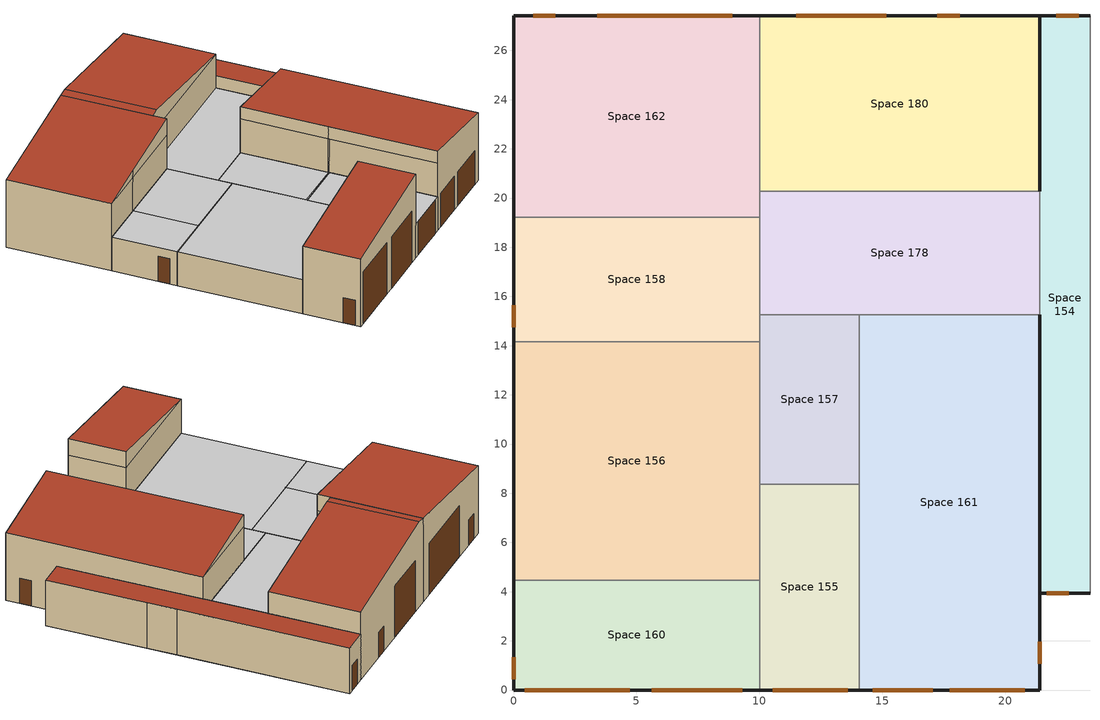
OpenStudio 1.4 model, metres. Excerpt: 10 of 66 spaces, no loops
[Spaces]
Space 154
 floor ground: 23.44,27.4 23.44,3.93 21.4,3.93 21.4,27.4 z0
 wall outside: 21.4,3.93 23.44,3.93 / 23.44,27.4 21.4,27.4 z0:3.81
 wall to Space 103: 23.44,14.07 23.44,27.4 z0:3.81
 wall to Space 179: 21.4,20.27 21.4,15.25 z2.82:3.81
 wall to Space 102: 23.44,11.76 23.44,14.07 z0:3.81
 wall to Space 101: 23.44,3.93 23.44,11.76 z0:3.81
 wall to Space 161: 21.4,15.25 21.4,3.93 z0:3.81
 wall to Space 178: 21.4,20.27 21.4,15.25 z0:2.82
 wall to Space 180: 21.4,27.4 21.4,20.27 z0:3.81
 door: 22.97,27.4 22.07,27.4 / 21.68,3.93 22.58,3.93 z0:2.1
 roof outside: 23.44,3.93 23.44,27.4 21.4,27.4 21.4,3.93 z3.81
Space 155
 floor ground: 14.05,8.37 14.05,0 10.02,0 10.02,8.37 z0
 wall outside: 10.02,0 14.05,0 z0:2.82
 wall to Space 156: 10.02,8.37 10.02,4.47 z0:2.82
 wall to Space 157: 14.05,8.37 10.02,8.37 z0:2.82
 wall to Space 161: 14.05,0 14.05,8.37 z0:2.82
 wall to Space 160: 10.02,4.47 10.02,0 z0:2.82
 door: 10.54,0 13.58,0 z0:2.8
 ceiling to Space 164: 14.05,0 14.05,8.37 10.02,8.37 10.02,0 z2.82
Space 156
 floor ground: 10.02,14.15 10.02,4.47 0,4.47 0,14.15 z0
 wall outside: 0,14.15 0,4.47 z0:2.82
 wall to Space 160: 0,4.47 10.02,4.47 z0:2.82
 wall to Space 158: 10.02,14.15 0,14.15 z0:2.82
 wall to Space 157: 10.02,8.37 10.02,14.15 z0:2.82
 ceiling to Space 165: 10.02,4.47 10.02,14.15 0,14.15 0,4.47 z2.82
Space 157
 floor ground: 14.05,15.25 14.05,8.37 10.02,8.37 10.02,15.25 z0
 wall to Space 161: 14.05,8.37 14.05,15.25 z0:2.82
 wall to Space 158: 10.02,15.25 10.02,14.15 z0:2.82
 wall to Space 178: 14.05,15.25 10.02,15.25 z0:2.82
 ceiling to Space 166: 14.05,8.47 14.05,15.25 10.02,15.25 10.02,8.47 z2.82
 ceiling to Space 164: 14.05,8.37 14.05,8.47 10.02,8.47 10.02,8.37 z2.82
Space 158
 floor ground: 10.02,19.23 10.02,14.15 0,14.15 0,19.23 z0
 wall outside: 0,19.23 0,14.15 z0:2.82
 wall to Space 162: 10.02,19.23 0,19.23 z0:2.82
 wall to Space 178: 10.02,15.25 10.02,19.23 z0:2.82
 door: 0,15.64 0,14.74 z0:2.1
 ceiling to Space 167: 3.84,14.15 3.84,19.23 0,19.23 0,14.15 z2.82
 ceiling to Space 177: 10.02,14.15 10.02,19.23 3.84,19.23 3.84,14.15 z2.82
Space 160
 floor ground: 10.02,4.47 10.02,0 0,0 0,4.47 z0
 wall outside: 0,4.47 0,0 z0:5.64; 10.02,0,7.01 0,0,5.64 0,0,0 10.02,0,0
 wall to Space 164: 10.02,0 10.02,4.47 z2.82:5.64; 10.02,0 10.02,4.47 z5.64:7.01
 wall to Space 165: 10.02,4.47 0,4.47 z2.82:5.64; 10.02,4.47,7.01 10.02,4.47,5.64 0,4.47,5.64
 door: 0.47,0 4.73,0 / 5.61,0 9.3,0 z0:4.31; 0,1.34 0,0.44 z0:2.1
 roof outside: 10.02,0,7.01 10.02,4.47,7.01 0,4.47,5.64 0,0,5.64
Space 161
 floor ground: 21.4,15.25 21.4,0 14.05,0 14.05,15.25 z0
 wall outside: 14.05,0,6.64 14.05,0,0 21.4,0,0 21.4,0,5.64; 21.4,0,5.64 21.4,0,0 21.4,3.93,0 21.4,3.93,3.81 21.4,15.25,3.81 21.4,15.25,5.64
 wall to Space 164: 14.05,8.47 14.05,8.37 14.05,0 z2.82:5.64; 14.05,8.47 14.05,0 z5.64:6.64
 wall to Space 179: 21.4,15.25 14.05,15.25 z2.82:5.64; 14.05,15.25,6.64 21.4,15.25,5.64 14.05,15.25,5.64
 wall to Space 166: 14.05,15.25 14.05,8.47 z2.82:5.64; 14.05,15.25 14.05,8.47 z5.64:6.64
 wall to Space 178: 21.4,15.25 14.05,15.25 z0:2.82
 door: 14.61,0 17.05,0 / 17.73,0 20.78,0 z0:2.8; 21.4,1.06 21.4,1.96 z0:2.1
 roof outside: 21.4,0,5.64 21.4,15.25,5.64 14.05,15.25,6.64 14.05,0,6.64
Space 162
 floor ground: 10.02,27.4 10.02,19.23 0,19.23 0,27.4 z0
 wall outside: 0,27.4 0,19.23 z0:5.64; 10.02,27.4,7.01 10.02,27.4,0 0,27.4,0 0,27.4,5.64
 wall to Space 180: 10.02,20.27 10.02,27.4 z0:5.64; 10.02,20.27 10.02,27.4 z5.64:7.01
 wall to Space 178: 10.02,19.23 10.02,20.27 z0:2.82
 wall to Space 167: 0,19.23 3.84,19.23 z2.82:5.64; 3.84,19.23,6.16 0,19.23,5.64 3.84,19.23,5.64
 wall to Space 177: 3.84,19.23 10.02,19.23 z2.82:5.64; 10.02,19.23,7.01 3.84,19.23,6.16 3.84,19.23,5.64 10.02,19.23,5.64
 wall to Space 179: 10.02,19.23 10.02,20.27 z2.82:5.64; 10.02,19.23 10.02,20.27 z5.64:7.01
 door: 8.9,27.4 3.41,27.4 z0:4.27; 1.71,27.4 0.81,27.4 z0:2.1
 roof outside: 10.02,19.23,7.01 10.02,27.4,7.01 0,27.4,5.64 0,19.23,5.64
Space 178
 floor ground: 21.4,20.27 21.4,15.25 10.02,15.25 10.02,20.27 z0
 wall to Space 180 (Air Wall): 21.4,20.27 10.02,20.27 z0:2.82
 ceiling to Space 179: 21.4,15.25 21.4,20.27 10.02,20.27 10.02,15.25 z2.82
Space 180
 floor ground: 21.4,27.4 21.4,20.27 10.02,20.27 10.02,27.4 z0
 wall outside: 21.4,20.27 21.4,27.4 z3.81:5.64; 10.7,27.4,7.1 21.4,27.4,5.64 21.4,27.4,0 10.02,27.4,0 10.02,27.4,7.01
 wall to Space 179: 10.02,20.27 21.4,20.27 z2.82:5.64; 10.7,20.27,7.1 10.02,20.27,7.01 10.02,20.27,5.64 21.4,20.27,5.64
 door: 15.15,27.4 11.49,27.4 z0:4.27; 18.14,27.4 17.24,27.4 z0:2.1
 roof outside: 21.4,20.27,5.64 21.4,27.4,5.64 10.7,27.4,7.1 10.7,20.27,7.1; 10.7,20.27,7.1 10.7,27.4,7.1 10.02,27.4,7.01 10.02,20.27,7.01
[Building]
Medium Office: North Axis {deg}=-0; Default Construction Set=Vintage 2 Office; Default Schedule Set=NRCan Cold Lake Default Schedule Set
[ClimateZones]
Climate Zone Institution Name 1=ASHRAE; Climate Zone Document Name 1=ANSI/ASHRAE Standard 169; Climate Zone Document Year 1=2006; Climate Zone Institution Name 2=CEC; Climate Zone Document Name 2=California Climate Zone Descriptions; Climate Zone Document Year 2=1995
[Site]
Site 1: Latitude {deg}=53.53; Longitude {deg}=-114.1; Time Zone {hr}=-7; Elevation {m}=723
[SizingPeriod:DesignDay] Barometric Pressure {Pa}=92936; Wind Direction {deg}=180; Sky Clearness=0; Rain Indicator=0; Snow Indicator=0; Day of Month=21; Daylight Saving Time Indicator=0; Dry-Bulb Temperature Range Modifier Type=DefaultMultipliers
Name | Maximum Dry-Bulb Temperature {C} | Daily Dry-Bulb Temperature Range {deltaC} | Humidity Indicating Conditions at Maximum Dry-Bulb {BasedOnField A3} | Wind Speed {m/s} | Month | Day Type | Humidity Indicating Type | Solar Model Indicator | ASHRAE Taub | ASHRAE Taud
Edmonton Stony Plain Ann Hum_n 99.6% Condns DP=>MCDB | -32.4 | 0 | -37.7 | 1.9 | 1 | WinterDesignDay | Dewpoint | ASHRAEClearSky
Edmonton Stony Plain Ann Clg .4% Condns DB=>MWB | 27.5 | 12 | 17.6 | 3.8 | 7 | SummerDesignDay | Wetbulb | ASHRAETau | 0.353 | 2.369
Edmonton Stony Plain Ann Clg .4% Condns WB=>MDB | 25.3 | 12 | 19 | 3.8 | 7 | SummerDesignDay | Wetbulb | ASHRAETau | 0.353 | 2.369
Edmonton Stony Plain Ann Htg 99.6% Condns DB | -32.5 | 0 | -32.5 | 1.9 | 1 | WinterDesignDay | Wetbulb | ASHRAEClearSky
[Construction]
Air Wall: OS:Material:AirWall 1
000 ExtSlabCarpet 4in ClimateZone 1-8 1: MAT-CC05 4 HW CONCRETE, CP02 CARPET PAD
V4-Office Wall R10: V4-Office Wall mtl R10
V4-Office Roof R16: V4-Office Roof mtl R16
000 Interior Floor 1: 000 F16 Acoustic tile, 000 F05 Ceiling air space resistance, 000 M11 100mm lightweight concrete
000 Interior Wall 1: 000 G01a 19mm gypsum board, 000 F04 Wall air space resistance, 000 G01a 19mm gypsum board
000 Interior Ceiling 1: 000 M11 100mm lightweight concrete, 000 F05 Ceiling air space resistance, 000 F16 Acoustic tile
Vintage 4 Window R1.6: V4 Windows R1.6
V4 Door R4: V4 Door mtl R4
[Material]
Name | Roughness | Thickness | Conductivity | Density | Specific Heat | Thermal Absorptance | Solar Absorptance | Visible Absorptance
000 F16 Acoustic tile | MediumSmooth | 0.0191 | 0.06 | 368 | 590
000 G01a 19mm gypsum board | MediumSmooth | 0.019 | 0.16 | 800 | 1090
000 M11 100mm lightweight concrete | MediumRough | 0.1016 | 0.53 | 1280 | 840
MAT-CC05 4 HW CONCRETE | Rough | 0.1016 | 1.311 | 2240 | 836.8 | 0.9 | 0.7 | 0.7
V4-Office Wall mtl R10 | MediumRough | 0.08 | 0.045 | 265 | 836.8 | 0.9 | 0.7 | 0.7
V4-Office Roof mtl R16 | MediumRough | 0.12857 | 0.045 | 265 | 836.8 | 0.9 | 0.7 | 0.7
V4 Door mtl R4 | MediumRough | 0.03169 | 0.045 | 265 | 836.8 | 0.9 | 0.7 | 0.7
[Material:AirGap]
Name | Thermal Resistance
000 F04 Wall air space resistance | 0.15
000 F05 Ceiling air space resistance | 0.18
[Material:AirWall]
OS:Material:AirWall 1
[Material:NoMass]
CP02 CARPET PAD: Roughness=VeryRough; Thermal Resistance=0.2165; Thermal Absorptance=0.9; Solar Absorptance=0.7; Visible Absorptance=0.8
[DefaultConstructionSet]
Vintage 2 Office: Default Exterior Surface Constructions=Default Surface Constructions 1; Default Interior Surface Constructions=Default Surface Constructions 2; Default Ground Contact Surface Constructions=Default Surface Constructions 3; Default Exterior SubSurface Constructions=Default Sub Surface Constructions 1; Default Interior SubSurface Constructions=Default Sub Surface Constructions 2
[DefaultSurfaceConstructions]
Name | Floor Construction | Wall Construction | Roof Ceiling Construction
Default Surface Constructions 1 | 000 ExtSlabCarpet 4in ClimateZone 1-8 1 | V4-Office Wall R10 | V4-Office Roof R16
Default Surface Constructions 2 | 000 Interior Floor 1 | 000 Interior Wall 1 | 000 Interior Ceiling 1
Default Surface Constructions 3 | 000 ExtSlabCarpet 4in ClimateZone 1-8 1 | 000 ExtSlabCarpet 4in ClimateZone 1-8 1 | 000 ExtSlabCarpet 4in ClimateZone 1-8 1
[DefaultSubSurfaceConstructions]
Name | Fixed Window Construction | Operable Window Construction | Door Construction | Glass Door Construction
Default Sub Surface Constructions 1 | Vintage 4 Window R1.6 | Vintage 4 Window R1.6 | V4 Door R4 | Vintage 4 Window R1.6
Default Sub Surface Constructions 2
[WindowMaterial:SimpleGlazingSystem]
V4 Windows R1.6: U-Factor {W/m2-K}=3.55; Solar Heat Gain Coefficient=0.6; Visible Transmittance=0.7
[DefaultScheduleSet]
NRCan Cold Lake Default Schedule Set: Hours of Operation Schedule=NRCan - Cold Lake - Default Fans; Number of People Schedule=NRCan - Cold Lake - Default People; People Activity Level Schedule=NRCan - Cold Lake - Default Activity; Lighting Schedule=NRCan - Cold Lake - Default Lights; Electric Equipment Schedule=NRCan - Cold Lake - Default Equip; Hot Water Equipment Schedule=NRCan - Cold Lake - Default Hot Water
[ThermostatSetpoint:DualSetpoint] Heating Setpoint Temperature Schedule=Heating 21C
Name | Cooling Setpoint Temperature Schedule
Thermostat Setpoint Dual Setpoint 6; Thermostat Setpoint Dual Setpoint 7; Thermostat Setpoint Dual Setpoint 8; Thermostat Setpoint Dual Setpoint 17; Thermostat Setpoint Dual Setpoint 18; Thermostat Setpoint Dual Setpoint 19; Thermostat Setpoint Dual Setpoint 22; Thermostat Setpoint Dual Setpoint 29 | Cooling 35C
Thermostat Setpoint Dual Setpoint 51 | Cooling 24C
[DesignSpecification:OutdoorAir] Outdoor Air Flow per Floor Area {m3/s-m2}=0
Name | Outdoor Air Flow per Person {m3/s-person} | Outdoor Air Flow Rate {m3/s}
MNECB-Machinery-C-oa | 0.0385
MNECB-Active Storage Bulky-E-oa | 0.0128 | 0
MNECB-Electrical/Electronic-C-oa | 0.0192
MNECB-Material Handling-E-oa | 0.00412
MNECB-Corridors-*-oa | 0.0128
MNECB-Office Category 1-A-oa | 0.00515
[BuildingStory]
Building Story 1: Nominal Z Coordinate {m}=0; Nominal Floor to Floor Height {m}=3.81; Default Schedule Set=NRCan Cold Lake Default Schedule Set
[Space] Building Story=Building Story 1
Name | Space Type | Thermal Zone
Space 154 | Service and Common-Corridors | Corridor 1
Space 155 | Storage/Warehouse-Active Storage Bulky | CE Tool Control Storage 2
Space 156; Space 158 | Storage/Warehouse-Active Storage Bulky | CE Tool Control Storage 1
Space 157 | Office Category 1 | Offices 1
Space 160 | Storage/Warehouse-Material Handling | Shipping and Receiving 1
Space 161 | Storage/Warehouse-Active Storage Bulky | CE Tool Control Storage 3
Space 162 | Shop-Machinery | Machine Shop
Space 178 | Shop-Electrical/Electronic | RM Shop 1
Space 180 | Shop-Electrical/Electronic | RM Shop 2
[SpaceType] Default Schedule Set=NRCan Cold Lake Default Schedule Set
Name | Design Specification Outdoor Air Object
Shop-Machinery | MNECB-Machinery-C-oa
Storage/Warehouse-Active Storage Bulky | MNECB-Active Storage Bulky-E-oa
Shop-Electrical/Electronic | MNECB-Electrical/Electronic-C-oa
Storage/Warehouse-Material Handling | MNECB-Material Handling-E-oa
Service and Common-Corridors | MNECB-Corridors-*-oa
Office Category 1 | MNECB-Office Category 1-A-oa
[People]
Name | People Definition | Space or SpaceType
People 46 | MNECB-Machinery-sched-C-people_def | Shop-Machinery
People 3 | MNECB-Active Storage Bulky-sched-E-people_def | Storage/Warehouse-Active Storage Bulky
People 24 | MNECB-Electrical/Electronic-sched-C-people_def | Shop-Electrical/Electronic
People 47 | MNECB-Material Handling-sched-E-people_def | Storage/Warehouse-Material Handling
People 21 | MNECB-Corridors-sched-*-people_def | Service and Common-Corridors
People 53 | MNECB-Office-1-sched-A-people_def | Office Category 1
[People:Definition] Number of People Calculation Method=Area/Person; Fraction Radiant=0.3
Name | Space Floor Area per Person {m2/person} | Carbon Dioxide Generation Rate {m3/s-W}
MNECB-Machinery-sched-C-people_def | 15.4
MNECB-Active Storage Bulky-sched-E-people_def; MNECB-Corridors-sched-*-people_def | 51.4
MNECB-Electrical/Electronic-sched-C-people_def | 15.4 | 3.8e-008
MNECB-Material Handling-sched-E-people_def; MNECB-Office-1-sched-A-people_def | 10.3
[Lights]
Name | Lights Definition | Space or SpaceType
Lights 46 | MNECB-Machinery-sched-C-lights_def | Shop-Machinery
Lights 2 | MNECB-Active Storage Bulky-sched-E-lights_def | Storage/Warehouse-Active Storage Bulky
Lights 24 | MNECB-Electrical/Electronic-sched-C-lights_def | Shop-Electrical/Electronic
Lights 47 | MNECB-Material Handling-sched-E-lights_def | Storage/Warehouse-Material Handling
Lights 21 | MNECB-Corridors-sched-*-lights_def | Service and Common-Corridors
Lights 53 | MNECB-Office-1-sched-A-lights_def | Office Category 1
[Lights:Definition] Design Level Calculation Method=Watts/Area
Name | Watts per Space Floor Area {W/m2}
MNECB-Machinery-sched-C-lights_def; MNECB-Electrical/Electronic-sched-C-lights_def | 26.9
MNECB-Active Storage Bulky-sched-E-lights_def | 3.2
MNECB-Material Handling-sched-E-lights_def | 10.8
MNECB-Corridors-sched-*-lights_def | 8.6
MNECB-Office-1-sched-A-lights_def | 19.4
[ElectricEquipment]
Name | Electric Equipment Definition | Space or SpaceType
Electric Equipment 47 | MNECB-Machinery-sched-C-eq_elec_def | Shop-Machinery
Electric Equipment 3 | MNECB-Active Storage Bulky-sched-E-eq_elec_def | Storage/Warehouse-Active Storage Bulky
Electric Equipment 25 | MNECB-Electrical/Electronic-sched-C-eq_elec_def | Shop-Electrical/Electronic
Electric Equipment 48 | MNECB-Material Handling-sched-E-eq_elec_def | Storage/Warehouse-Material Handling
Electric Equipment 22 | MNECB-Corridors-sched-*-eq_elec_def | Service and Common-Corridors
Electric Equipment 54 | MNECB-Office type 1-sched-A-eq_elec_def | Office Category 1
[ElectricEquipment:Definition] Design Level Calculation Method=Watts/Area; Fraction Radiant=0
Name | Watts per Space Floor Area {W/m2}
MNECB-Machinery-sched-C-eq_elec_def; MNECB-Active Storage Bulky-sched-E-eq_elec_def; MNECB-Material Handling-sched-E-eq_elec_def | 1
MNECB-Electrical/Electronic-sched-C-eq_elec_def | 10
MNECB-Corridors-sched-*-eq_elec_def | 0
MNECB-Office type 1-sched-A-eq_elec_def | 7.5
[ThermalZone] Use Ideal Air Loads=No
Name | Thermostat
Machine Shop | Thermostat Setpoint Dual Setpoint 29
CE Tool Control Storage 1 | Thermostat Setpoint Dual Setpoint 17
Shipping and Receiving 1 | Thermostat Setpoint Dual Setpoint 8
CE Tool Control Storage 2 | Thermostat Setpoint Dual Setpoint 18
CE Tool Control Storage 3 | Thermostat Setpoint Dual Setpoint 19
Offices 1 | Thermostat Setpoint Dual Setpoint 51
RM Shop 1 | Thermostat Setpoint Dual Setpoint 6
RM Shop 2 | Thermostat Setpoint Dual Setpoint 7
Corridor 1 | Thermostat Setpoint Dual Setpoint 22
[Sizing:Zone] Zone Cooling Design Supply Air Temperature {C}=14; Zone Heating Design Supply Air Temperature {C}=40; Zone Cooling Design Supply Air Humidity Ratio {kg-H2O/kg-air}=0.0085; Zone Heating Design Supply Air Humidity Ratio {kg-H2O/kg-air}=0.008; Heating Design Air Flow Method=DesignDay
CE Tool Control Storage 1; Shipping and Receiving 1; CE Tool Control Storage 3; Offices 1; Corridor 3; Valve Room; Equip Room; Photocopy Room; MZ-Tool Storage; MZ-Tool Control; MZ-Control; MZ-Lock Shop; MZ-Corridor 1; MZ-Mech Room; MZ-Cooler
[SpaceInfiltration:DesignFlowRate] Schedule=Always On; Design Flow Rate Calculation Method=Flow/ExteriorArea; Design Flow Rate {m3/s}=0; Flow per Space Floor Area {m3/s-m2}=0; Flow per Exterior Surface Area {m3/s-m2}=0.0007; Air Changes per Hour {1/hr}=0
Name | Space or SpaceType
Space Infiltration Design Flow Rate 4 | Office Category 1
Space Infiltration Design Flow Rate 7 | Service and Common-Corridors
Space Infiltration Design Flow Rate 11 | Shop-Electrical/Electronic
Space Infiltration Design Flow Rate 12 | Shop-Machinery
Space Infiltration Design Flow Rate 14 | Storage/Warehouse-Active Storage Bulky
Space Infiltration Design Flow Rate 15 | Storage/Warehouse-Material Handling
[AvailabilityManager:Scheduled] Schedule=Always On Discrete
Availability Manager Scheduled 1; Availability Manager Scheduled 2; Availability Manager Scheduled 3; Availability Manager Scheduled 4; Availability Manager Scheduled 5
[Controller:WaterCoil] Action=Normal
Controller Water Coil 1; Controller Water Coil 2; Controller Water Coil 3; Controller Water Coil 4; Controller Water Coil 5; Controller Water Coil 6
[Schedule:Constant]
Always On Discrete: Value=1
[Schedule:Ruleset]
Name | Default Day Schedule | Summer Design Day Schedule | Winter Design Day Schedule
Always On | Always On Default Schedule | Always On Summer Design Day | Always On Winter Design Day
NRCan - Cold Lake - Default Fans | Schedule Day 28
NRCan - Cold Lake - Default People | Schedule Day 31
NRCan - Cold Lake - Default Activity | Schedule Day 39
NRCan - Cold Lake - Default Lights | Schedule Day 45
NRCan - Cold Lake - Default Equip | Schedule Day 25
NRCan - Cold Lake - Default Hot Water | Schedule Day 15
Heating 21C | Schedule Day 6 | Schedule Day 47 | Schedule Day 48
Cooling 24C | Schedule Day 7 | Schedule Day 49 | Schedule Day 50
Cooling 35C | Schedule Day 41 | Schedule Day 51 | Schedule Day 52
[Schedule:Day]
Always On Default Schedule; Always On Winter Design Day; Always On Summer Design Day; Schedule Day 28: 24, 0, 1
Schedule Day 30; Schedule Day 38: 7, 0, 0, 15, 30, 1, 24, 0, 0
Schedule Day 29; Schedule Day 32; Schedule Day 26; Schedule Day 22: 24, 0, 0
Schedule Day 31; Schedule Day 25: 24, 0, 0.3
Schedule Day 39: 24, 0, 120
Schedule Day 45: 7, 0, 0.05, 15, 0, 1, 24, 0, 0.05
Schedule Day 14: 24, 0, 0.05
Schedule Day 46; Schedule Day 27; Schedule Day 15; Schedule Day 23: 7, 0, 0.05, 15, 30, 1, 24, 0, 0.05
Schedule Day 6; Schedule Day 47; Schedule Day 48: 24, 0, 21
Schedule Day 7; Schedule Day 49; Schedule Day 50: 24, 0, 24
Schedule Day 41; Schedule Day 51; Schedule Day 52: 24, 0, 35
[Schedule:Rule]
Name | Schedule Ruleset | Rule Order | Day Schedule | Apply Monday | Apply Tuesday | Apply Wednesday | Apply Thursday | Apply Friday | Apply Sunday | Apply Saturday
M-F 2 | NRCan - Cold Lake - Default Fans | 0 | Schedule Day 30 | Yes | Yes | Yes | Yes | Yes
SS 3 | NRCan - Cold Lake - Default Fans | 1 | Schedule Day 29 |  |  |  |  |  | Yes | Yes
M-F 3 | NRCan - Cold Lake - Default People | 0 | Schedule Day 38 | Yes | Yes | Yes | Yes | Yes
Schedule Rule 1 | NRCan - Cold Lake - Default People | 1 | Schedule Day 32 |  |  |  |  |  | Yes | Yes
SS | NRCan - Cold Lake - Default Lights | 0 | Schedule Day 14 |  |  |  |  |  | Yes | Yes
M-F | NRCan - Cold Lake - Default Lights | 1 | Schedule Day 46 | Yes | Yes | Yes | Yes | Yes |  | No
MF 2 | NRCan - Cold Lake - Default Equip | 0 | Schedule Day 27 | Yes | Yes | Yes | Yes | Yes
SS 2 | NRCan - Cold Lake - Default Equip | 1 | Schedule Day 26 |  |  |  |  |  | Yes | Yes
M-F 1 | NRCan - Cold Lake - Default Hot Water | 0 | Schedule Day 23 | Yes | Yes | Yes | Yes | Yes
SS 1 | NRCan - Cold Lake - Default Hot Water | 1 | Schedule Day 22 |  |  |  |  |  | Yes | Yes
